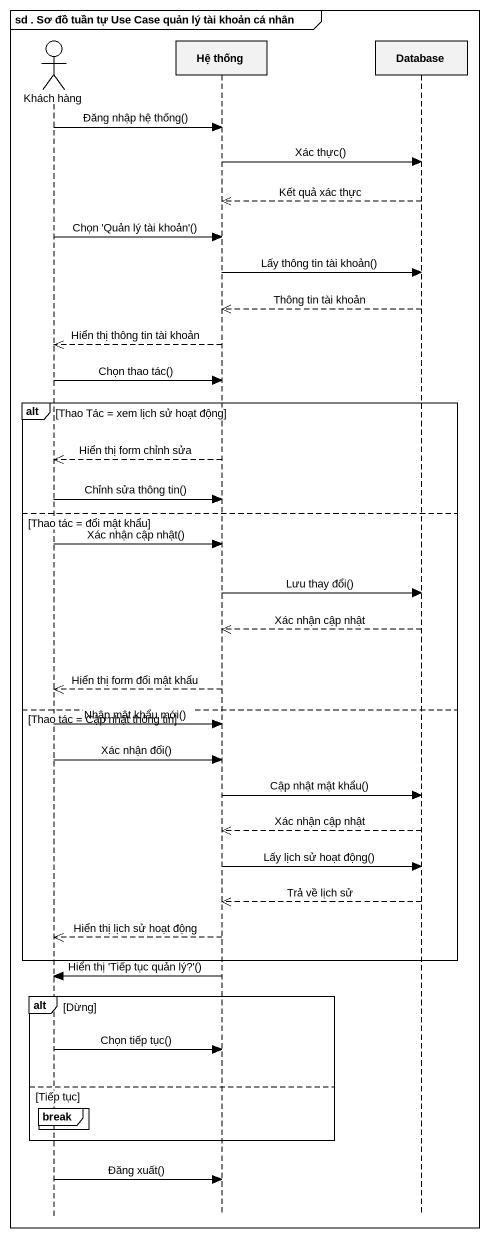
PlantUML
@startuml
mainframe sd . Sơ đồ tuần tự Use Case quản lý tài khoản cá nhân
hide footbox
actor "Khách hàng" as Khách_hàng
participant "Hệ thống" as Hệ_thống
participant "Database" as Database_

Khách_hàng -> Hệ_thống : Đăng nhập hệ thống()
Hệ_thống -> Database_ : Xác thực()
Database_ -->> Hệ_thống : Kết quả xác thực
Khách_hàng -> Hệ_thống : Chọn 'Quản lý tài khoản'()
Hệ_thống -> Database_ : Lấy thông tin tài khoản()
Database_ -->> Hệ_thống : Thông tin tài khoản
Hệ_thống -->> Khách_hàng : Hiển thị thông tin tài khoản
Khách_hàng -> Hệ_thống : Chọn thao tác()
alt Thao Tác = xem lịch sử hoạt động
  Hệ_thống -->> Khách_hàng : Hiển thị form chỉnh sửa
  Khách_hàng -> Hệ_thống : Chỉnh sửa thông tin()
else Thao tác = đổi mật khẩu
  Khách_hàng -> Hệ_thống : Xác nhận cập nhật()
  Hệ_thống -> Database_ : Lưu thay đổi()
  Database_ -->> Hệ_thống : Xác nhận cập nhật
  Hệ_thống -->> Khách_hàng : Hiển thị form đổi mật khẩu
else Thao tác = Cập nhật thông tin
  Khách_hàng -> Hệ_thống : Nhập mật khẩu mới()
  Khách_hàng -> Hệ_thống : Xác nhận đổi()
  Hệ_thống -> Database_ : Cập nhật mật khẩu()
  Database_ -->> Hệ_thống : Xác nhận cập nhật
  Hệ_thống -> Database_ : Lấy lịch sử hoạt động()
  Database_ -->> Hệ_thống : Trả về lịch sử
  Hệ_thống -->> Khách_hàng : Hiển thị lịch sử hoạt động
end
Hệ_thống -> Khách_hàng : Hiển thị 'Tiếp tục quản lý?'()
alt Dừng
  Khách_hàng -> Hệ_thống : Chọn tiếp tục()
else Tiếp tục
  break
  end
end
Khách_hàng -> Hệ_thống : Đăng xuất()
@enduml
